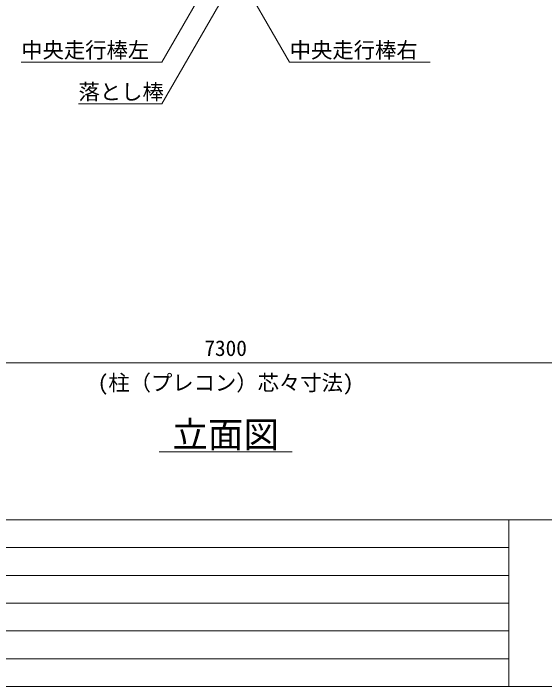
# Model space of a CAD drawing. Units: millimetres, scale not verified. Extents: x -10062 to 10062, y -16938 to 16938.
# Drawn here: x -4318 to -1927, y 3062 to 6092 of the extents above; entities that cross this region are included whole.
import ezdxf
from ezdxf.enums import TextEntityAlignment as Align

# ---------------------------------------------------------------- set-up
doc = ezdxf.new("R2010")
doc.units = ezdxf.units.MM
doc.header["$LTSCALE"] = 90
for name, color, linetype, lineweight in [('0-B_図面枠', 134, 'Continuous', 18), ('0-C_寸法', 134, 'Continuous', 18), ('1-B_文字', 134, 'Continuous', 18)]:
    doc.layers.add(name, color=color, linetype=linetype, lineweight=lineweight)
doc.styles.add('ＭＳ ゴシック', font='')
doc.styles.get('ＭＳ ゴシック').set_extended_font_data('MS Gothic')

msp = doc.modelspace()

# ---------------------------------------------------------------- linework, layer by layer
at = {"layer": '0-B_図面枠'}
for p, q in [((-10062.5, 3812.5), (10062.5, 3812.5)), ((-2087.5, 3812.5), (-2087.5, 3062.5)), ((-10062.5, 3687.5), (-2087.5, 3687.5)), ((-7637.5, 3562.5), (-2087.5, 3562.5)), ((-7637.5, 3437.5), (-2087.5, 3437.5)), ((-7637.5, 3312.5), (-2087.5, 3312.5)), ((-7637.5, 3187.5), (-2087.5, 3187.5))]:
    msp.add_line(p, q, dxfattribs=at)
msp.add_lwpolyline([(-10062.5, 16937.5), (10062.5, 16937.5), (10062.5, 3062.5), (-10062.5, 3062.5)], close=True, dxfattribs=at)
at = {"layer": '0-C_寸法'}
msp.add_line((232.5, 4519.04), (-6957.5, 4519.04), dxfattribs=at)
at = {"layer": '1-B_文字'}
for p, q in [((-4282.79, 5872.32), (-3650.07, 5872.32)), ((-3075.16, 5872.32), (-2442.07, 5872.32)), ((-4024.98, 5684.26), (-3650.03, 5684.26)), ((-3662.5, 4119.04), (-3062.5, 4119.04))]:
    msp.add_line(p, q, dxfattribs=at)
for points in [[(-3392.55, 6317.32), (-3649.47, 5872.32), (-3649.83, 5872.32)], [(-3332.45, 6317.32), (-3075.53, 5872.32), (-3075.16, 5872.32)], [(-3392.55, 6129.26), (-3649.47, 5684.26), (-3649.83, 5684.26)]]:
    msp.add_lwpolyline(points, dxfattribs=at)

# ---------------------------------------------------------------- texts
at = {"layer": '0-C_寸法', "style": 'ＭＳ ゴシック'}
for s, p in [('7300', (-3458.5, 4528.94)), ('(柱（プレコン）芯々寸法)', (-3938.5, 4373.44))]:
    msp.add_text(s, height=70.38, dxfattribs=at).set_placement(p, align=Align.BOTTOM_LEFT)
at = {"layer": '1-B_文字', "style": 'ＭＳ ゴシック'}
for s, height, p in [('中央走行棒左', 70.38, (-4282.79, 5870.36)), ('中央走行棒右', 70.38, (-3074.17, 5870.36)), ('落とし棒', 70.38, (-4024.98, 5682.29)), ('立面図', 117.3, (-3602.5, 4103.04))]:
    msp.add_text(s, height=height, dxfattribs=at).set_placement(p, align=Align.BOTTOM_LEFT)

doc.saveas('drawing.dxf')
